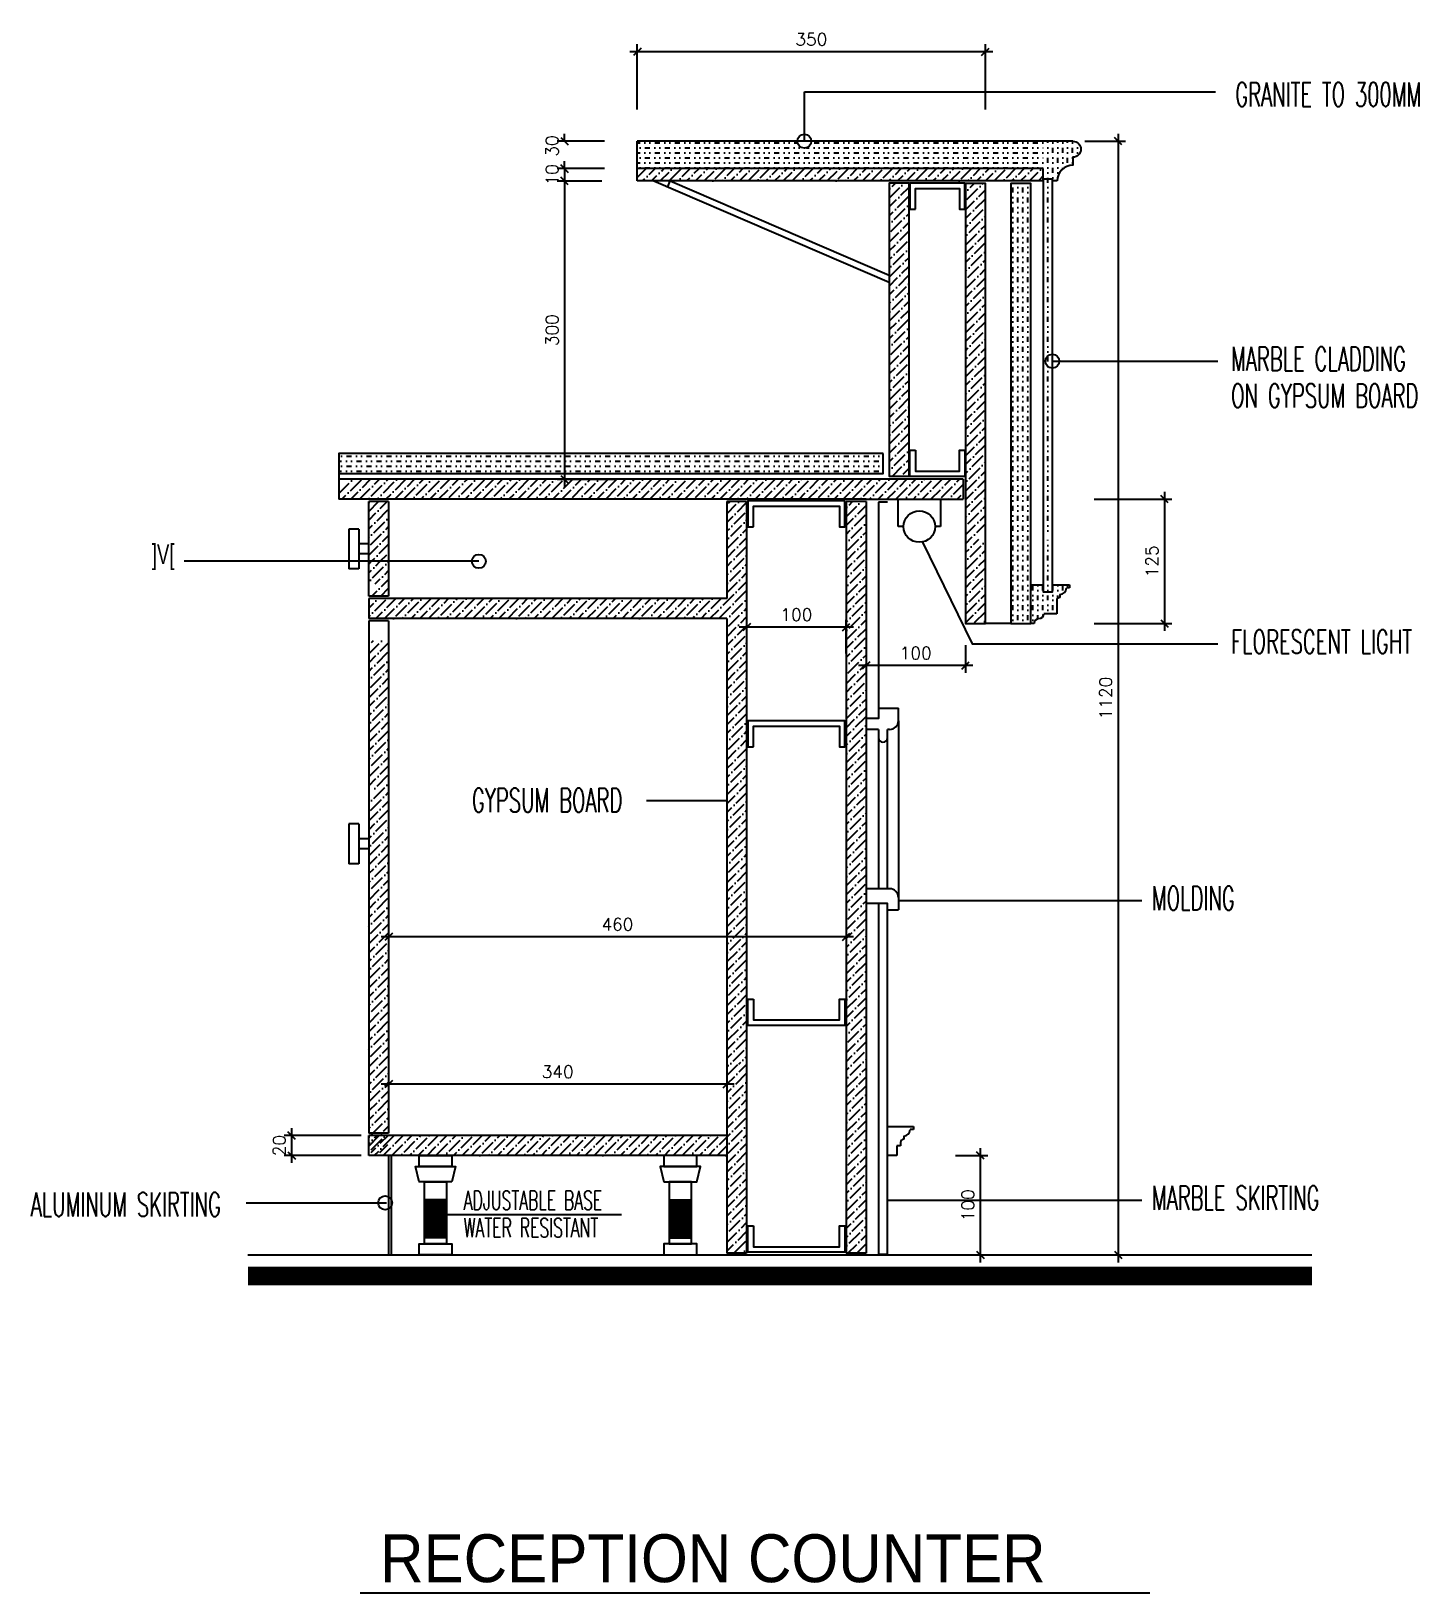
# Model space of a CAD drawing. Extents: x 16745 to 96825, y 100831 to 135285.
# Drawn here: x 85664 to 96825, y 102772 to 115335 of the extents above; entities that cross this region are included whole.
import ezdxf

# ---------------------------------------------------------------- set-up
doc = ezdxf.new("R2010")
doc.units = 0
doc.header["$LTSCALE"] = 1000
doc.header["$MEASUREMENT"] = 0
doc.header["$PDMODE"] = 34
doc.layers.get('0').update_dxf_attribs({"linetype": 'CONTINUOUS'})
doc.layers.get('DEFPOINTS').update_dxf_attribs({"linetype": 'CONTINUOUS'})
for name, color, linetype in [('DIM', 2, 'CONTINUOUS'), ('FIX', 3, 'CONTINUOUS'), ('Hatch', 11, 'CONTINUOUS'), ('LAYER5', 3, 'CONTINUOUS'), ('PLAN', 2, 'CONTINUOUS'), ('TX1', 2, 'CONTINUOUS'), ('TXT', 2, 'CONTINUOUS'), ('TXT1', 2, 'CONTINUOUS'), ('WALL', 2, 'CONTINUOUS')]:
    doc.layers.add(name, color=color, linetype=linetype)
doc.styles.add('ARB1', font='ARB.SHX', dxfattribs={"width": 0.8, "height": 2})
doc.styles.add('ROMANS', font='ROMANS.SHX', dxfattribs={"height": 100})
doc.styles.add('TTXT', font='swisse.ttf', dxfattribs={"width": 0.6})
doc.dimstyles.new('25BIG', dxfattribs={"dimscale": 0, "dimtxt": 100, "dimasz": 60, "dimexe": 60, "dimexo": 60, "dimgap": 50, "dimtad": 1, "dimdec": 0, "dimlfac": 0.125, "dimzin": 0, "dimdsep": 46, "dimtxsty": 'ROMANS', "dimblk1": 'OBLIQUE', "dimblk2": 'OBLIQUE', "dimsah": 1, "dimcen": 50, "dimdle": 60, "dimclrd": 4, "dimclre": 4, "dimclrt": 2, "dimadec": 0, "dimazin": 0, "dimtfac": 200, "dimtdec": 0, "dimtix": 1, "dimtofl": 0, "dimtmove": 0, "dimatfit": 0, "dimldrblk": 'OBLIQUE', "dimfxl": 0, "dimtolj": 1, "dimtzin": 0, "dimarcsym": 0})
pattern_1 = [(45, (-646574.537, 450189.87), (26.5165043, 97.2271824), [125, -25, 0, -25])]
pattern_2 = [(45, (34968.19, -1163.27), (26.516504, 97.227182), [125, -25, 0, -25])]
pattern_3 = [(0, (36760.802, -1163.27), (80, 40), [40, -40, 0, -40, 0, -40])]
pattern_4 = [(45, (36760.8, -1163.27), (26.516504, 97.227182), [125, -25, 0, -25])]

# ---------------------------------------------------------------- blocks, each defined once
blk = doc.blocks.new('_OBLIQUE')
at = {"color": 0, "linetype": 'ByBlock'}
blk.add_line((-0.5, -0.5), (0.5, 0.5), dxfattribs=at)
blk = doc.blocks.new('*D72')
at = {"layer": 'DEFPOINTS', "color": 0}
for p in [(94078, 114450), (93460, 105490), (94407, 105490)]:
    blk.add_point(p, dxfattribs=at)
at = {"layer": 'LAYER5', "color": 4, "lineweight": -2}
for p, q in [((94407, 114510), (94407, 105430)), ((94138, 114450), (94467, 114450)), ((93520, 105490), (94467, 105490))]:
    blk.add_line(p, q, dxfattribs=at)
at = {"layer": 'LAYER5', "color": 4, "lineweight": -2, "xscale": 60, "yscale": 60, "zscale": 60}
for p, rotation in [((94407, 114450), 90), ((94407, 105490), 270)]:
    blk.add_blockref('_OBLIQUE', p, dxfattribs=dict(at, rotation=rotation))
at = {"layer": 'LAYER5', "color": 2, "insert": (94307, 109970), "char_height": 100, "attachment_point": 5, "rotation": 90, "style": 'ROMANS'}
blk.add_mtext('\\A1;1120', dxfattribs=at)
blk = doc.blocks.new('*D67')
at = {"layer": 'DEFPOINTS', "color": 0}
for p in [(91259, 107307), (88539, 107095), (88539, 106864)]:
    blk.add_point(p, dxfattribs=at)
at = {"layer": 'LAYER5', "color": 4, "lineweight": -2}
for p, q in [((91259, 107247), (91259, 106804)), ((88539, 107035), (88539, 106804)), ((91319, 106864), (88479, 106864))]:
    blk.add_line(p, q, dxfattribs=at)
at = {"layer": 'LAYER5', "color": 4, "lineweight": -2, "xscale": 60, "yscale": 60, "zscale": 60, "rotation": 180}
blk.add_blockref('_OBLIQUE', (88539, 106864), dxfattribs=at)
at = {"layer": 'LAYER5', "color": 4, "lineweight": -2, "xscale": 60, "yscale": 60, "zscale": 60}
blk.add_blockref('_OBLIQUE', (91259, 106864), dxfattribs=at)
at = {"layer": 'LAYER5', "color": 2, "insert": (89899, 106964), "char_height": 100, "attachment_point": 5, "style": 'ROMANS'}
blk.add_mtext('\\A1;340', dxfattribs=at)
blk = doc.blocks.new('*D70')
at = {"layer": 'DEFPOINTS', "color": 0}
for p in [(88539, 108468), (92219, 108335), (88539, 108050)]:
    blk.add_point(p, dxfattribs=at)
at = {"layer": 'LAYER5', "color": 4, "lineweight": -2}
for p, q in [((88539, 108408), (88539, 107990)), ((92219, 108275), (92219, 107990)), ((92279, 108050), (88479, 108050))]:
    blk.add_line(p, q, dxfattribs=at)
at = {"layer": 'LAYER5', "color": 4, "lineweight": -2, "xscale": 60, "yscale": 60, "zscale": 60, "rotation": 180}
blk.add_blockref('_OBLIQUE', (88539, 108050), dxfattribs=at)
at = {"layer": 'LAYER5', "color": 4, "lineweight": -2, "xscale": 60, "yscale": 60, "zscale": 60}
blk.add_blockref('_OBLIQUE', (92219, 108050), dxfattribs=at)
at = {"layer": 'LAYER5', "color": 2, "insert": (90379, 108150), "char_height": 100, "attachment_point": 5, "style": 'ROMANS'}
blk.add_mtext('\\A1;460', dxfattribs=at)
blk = doc.blocks.new('*D71')
at = {"layer": 'DEFPOINTS', "color": 0}
for p in [(87759, 106450), (88379, 106450), (88379, 106290)]:
    blk.add_point(p, dxfattribs=at)
at = {"layer": 'LAYER5', "color": 4, "lineweight": -2}
for p, q in [((88319, 106450), (87699, 106450)), ((87759, 106230), (87759, 106510)), ((88319, 106290), (87699, 106290))]:
    blk.add_line(p, q, dxfattribs=at)
at = {"layer": 'LAYER5', "color": 4, "lineweight": -2, "xscale": 60, "yscale": 60, "zscale": 60}
for p, rotation in [((87759, 106450), 90), ((87759, 106290), 270)]:
    blk.add_blockref('_OBLIQUE', p, dxfattribs=dict(at, rotation=rotation))
at = {"layer": 'LAYER5', "color": 2, "insert": (87659, 106370), "char_height": 100, "attachment_point": 5, "rotation": 90, "style": 'ROMANS'}
blk.add_mtext('\\A1;20', dxfattribs=at)
blk = doc.blocks.new('*D73')
at = {"layer": 'DEFPOINTS', "color": 0}
for p in [(93038, 106290), (93038, 105490), (93298, 105490)]:
    blk.add_point(p, dxfattribs=at)
at = {"layer": 'LAYER5', "color": 4, "lineweight": -2}
for p, q in [((93098, 106290), (93358, 106290)), ((93298, 106350), (93298, 105430)), ((93098, 105490), (93358, 105490))]:
    blk.add_line(p, q, dxfattribs=at)
at = {"layer": 'LAYER5', "color": 4, "lineweight": -2, "xscale": 60, "yscale": 60, "zscale": 60}
for p, rotation in [((93298, 106290), 90), ((93298, 105490), 270)]:
    blk.add_blockref('_OBLIQUE', p, dxfattribs=dict(at, rotation=rotation))
at = {"layer": 'LAYER5', "color": 2, "insert": (93198, 105890), "char_height": 100, "attachment_point": 5, "rotation": 90, "style": 'ROMANS'}
blk.add_mtext('\\A1;100', dxfattribs=at)
blk = doc.blocks.new('*D77')
at = {"layer": 'DEFPOINTS', "color": 0}
for p in [(90539, 115170), (90539, 114646), (93339, 114646)]:
    blk.add_point(p, dxfattribs=at)
at = {"layer": 'LAYER5', "color": 4, "lineweight": -2}
for p, q in [((90539, 114706), (90539, 115230)), ((93339, 114706), (93339, 115230)), ((93399, 115170), (90479, 115170))]:
    blk.add_line(p, q, dxfattribs=at)
at = {"layer": 'LAYER5', "color": 4, "lineweight": -2, "xscale": 60, "yscale": 60, "zscale": 60, "rotation": 180}
blk.add_blockref('_OBLIQUE', (90539, 115170), dxfattribs=at)
at = {"layer": 'LAYER5', "color": 4, "lineweight": -2, "xscale": 60, "yscale": 60, "zscale": 60}
blk.add_blockref('_OBLIQUE', (93339, 115170), dxfattribs=at)
at = {"layer": 'LAYER5', "color": 2, "insert": (91939, 115270), "char_height": 100, "attachment_point": 5, "style": 'ROMANS'}
blk.add_mtext('\\A1;350', dxfattribs=at)
blk = doc.blocks.new('*D76')
at = {"layer": 'DEFPOINTS', "color": 0}
for p in [(91419, 110541), (91419, 110268), (92219, 110268)]:
    blk.add_point(p, dxfattribs=at)
at = {"layer": 'LAYER5', "color": 4, "lineweight": -2}
for p, q in [((91419, 110328), (91419, 110601)), ((92219, 110328), (92219, 110601)), ((92279, 110541), (91359, 110541))]:
    blk.add_line(p, q, dxfattribs=at)
at = {"layer": 'LAYER5', "color": 4, "lineweight": -2, "xscale": 60, "yscale": 60, "zscale": 60, "rotation": 180}
blk.add_blockref('_OBLIQUE', (91419, 110541), dxfattribs=at)
at = {"layer": 'LAYER5', "color": 4, "lineweight": -2, "xscale": 60, "yscale": 60, "zscale": 60}
blk.add_blockref('_OBLIQUE', (92219, 110541), dxfattribs=at)
at = {"layer": 'LAYER5', "color": 2, "insert": (91819, 110641), "char_height": 100, "attachment_point": 5, "style": 'ROMANS'}
blk.add_mtext('\\A1;100', dxfattribs=at)
blk = doc.blocks.new('*D68')
at = {"layer": 'DEFPOINTS', "color": 0}
for p in [(90315, 114130), (89954, 111730), (90430, 111730)]:
    blk.add_point(p, dxfattribs=at)
at = {"layer": 'DIM', "color": 4, "lineweight": -2}
for p, q in [((90255, 114130), (89894, 114130)), ((89954, 114190), (89954, 111670)), ((90370, 111730), (89894, 111730))]:
    blk.add_line(p, q, dxfattribs=at)
at = {"layer": 'DIM', "color": 4, "lineweight": -2, "xscale": 60, "yscale": 60, "zscale": 60}
for p, rotation in [((89954, 114130), 90), ((89954, 111730), 270)]:
    blk.add_blockref('_OBLIQUE', p, dxfattribs=dict(at, rotation=rotation))
at = {"layer": 'DIM', "color": 2, "insert": (89854, 112930), "char_height": 100, "attachment_point": 5, "rotation": 90, "style": 'ROMANS'}
blk.add_mtext('\\A1;300', dxfattribs=at)
blk = doc.blocks.new('*D69')
at = {"layer": 'DEFPOINTS', "color": 0}
for p in [(89954, 114450), (90334, 114450), (90334, 114230)]:
    blk.add_point(p, dxfattribs=at)
at = {"layer": 'DIM', "color": 4, "lineweight": -2}
for p, q in [((89954, 114450), (89954, 114510)), ((90274, 114450), (89894, 114450)), ((90274, 114230), (89894, 114230)), ((89954, 114230), (89954, 114170))]:
    blk.add_line(p, q, dxfattribs=at)
at = {"layer": 'DIM', "color": 4, "lineweight": -2, "xscale": 60, "yscale": 60, "zscale": 60}
for p, rotation in [((89954, 114450), 270), ((89954, 114230), 90)]:
    blk.add_blockref('_OBLIQUE', p, dxfattribs=dict(at, rotation=rotation))
at = {"layer": 'DIM', "color": 2, "insert": (89854, 114412), "char_height": 100, "attachment_point": 5, "rotation": 90, "style": 'ROMANS'}
blk.add_mtext('\\A1;30', dxfattribs=at)
blk = doc.blocks.new('*D74')
at = {"layer": 'DEFPOINTS', "color": 0}
for p in [(94154, 111570), (94154, 110570), (94779, 110570)]:
    blk.add_point(p, dxfattribs=at)
at = {"layer": 'LAYER5', "color": 4, "lineweight": -2}
for p, q in [((94214, 111570), (94839, 111570)), ((94779, 111630), (94779, 110510)), ((94214, 110570), (94839, 110570))]:
    blk.add_line(p, q, dxfattribs=at)
at = {"layer": 'LAYER5', "color": 4, "lineweight": -2, "xscale": 60, "yscale": 60, "zscale": 60}
for p, rotation in [((94779, 111570), 90), ((94779, 110570), 270)]:
    blk.add_blockref('_OBLIQUE', p, dxfattribs=dict(at, rotation=rotation))
at = {"layer": 'LAYER5', "color": 2, "insert": (94679, 111070), "char_height": 100, "attachment_point": 5, "rotation": 90, "style": 'ROMANS'}
blk.add_mtext('\\A1;125', dxfattribs=at)
blk = doc.blocks.new('*D75')
at = {"layer": 'DEFPOINTS', "color": 0}
for p in [(92379, 110433), (93179, 110456), (92379, 110232)]:
    blk.add_point(p, dxfattribs=at)
at = {"layer": 'LAYER5', "color": 4, "lineweight": -2}
for p, q in [((92379, 110373), (92379, 110172)), ((93179, 110396), (93179, 110172)), ((93239, 110232), (92319, 110232))]:
    blk.add_line(p, q, dxfattribs=at)
at = {"layer": 'LAYER5', "color": 4, "lineweight": -2, "xscale": 60, "yscale": 60, "zscale": 60, "rotation": 180}
blk.add_blockref('_OBLIQUE', (92379, 110232), dxfattribs=at)
at = {"layer": 'LAYER5', "color": 4, "lineweight": -2, "xscale": 60, "yscale": 60, "zscale": 60}
blk.add_blockref('_OBLIQUE', (93179, 110232), dxfattribs=at)
at = {"layer": 'LAYER5', "color": 2, "insert": (92779, 110332), "char_height": 100, "attachment_point": 5, "style": 'ROMANS'}
blk.add_mtext('\\A1;100', dxfattribs=at)
blk = doc.blocks.new('*D78')
at = {"layer": 'DEFPOINTS', "color": 0, "linetype": 'ByBlock'}
for p in [(90213, 114230), (89954, 114130), (90213, 114130)]:
    blk.add_point(p, dxfattribs=at)
at = {"layer": 'DIM', "color": 4, "linetype": 'ByBlock', "lineweight": -2}
for p, q in [((90153, 114230), (89894, 114230)), ((89954, 114230), (89954, 114290)), ((90153, 114130), (89894, 114130)), ((89954, 114130), (89954, 114070))]:
    blk.add_line(p, q, dxfattribs=at)
at = {"layer": 'DIM', "color": 4, "linetype": 'ByBlock', "lineweight": -2, "xscale": 60, "yscale": 60, "zscale": 60}
for p, rotation in [((89954, 114230), 270), ((89954, 114130), 90)]:
    blk.add_blockref('_OBLIQUE', p, dxfattribs=dict(at, rotation=rotation))
at = {"layer": 'DIM', "color": 2, "linetype": 'ByBlock', "insert": (89854, 114180), "char_height": 100, "attachment_point": 5, "rotation": 90, "style": 'ROMANS'}
blk.add_mtext('\\A1;10', dxfattribs=at)

msp = doc.modelspace()

# ---------------------------------------------------------------- hatches: boundary and pattern name
at = {"layer": 'Hatch', "linetype": 'ByBlock'}
h = msp.add_hatch(dxfattribs=at)
h.set_pattern_fill('MUDST', color=256, scale=160, style=0)
h.set_pattern_definition(pattern_3)
h.paths.add_polyline_path([(93804.4682, 114450.4223), (91938.8098, 114450.4223, -1), (91826.8098, 114450.4223), (90538.8098, 114450.4223), (90538.8098, 114230.4223), (93804.4682, 114230.4223)])
h = msp.add_hatch(dxfattribs=at)
h.set_pattern_fill('MUDST', color=256, scale=160, angle=90, style=0)
h.set_pattern_definition([(90, (36760.802, -1163.27), (-40, 80), [40, -40, 0, -40, 0, -40])])
h.paths.add_polyline_path([(94043.3958, 114450.4223), (93804.4682, 114450.4223), (93804.4682, 114146.1313), (93877.6917, 114146.1313), (93877.6917, 114130.4223), (93916.2691, 114130.4223, -0.4066971778), (94043.3958, 114257.3628), (94043.3958, 114321.7223, 1)])
h.paths.add_polyline_path([(93877.6917, 114146.1313), (93804.4682, 114146.1313), (93804.4682, 114130.4223), (93804.4682, 110824.3899), (93877.6917, 110824.3899), (93877.6917, 111217.3545, -0.3590136529), (93832.3814, 111272.3248, -0.3590136529), (93877.6917, 111327.295)])
h.paths.add_polyline_path([(93912.6516, 110752.4223, -0.4142135624), (93938.6516, 110778.4223), (93938.6516, 110804.4223, 0.4142135624), (93990.6516, 110856.4223), (94016.6516, 110856.4223), (94016.6516, 110882.4223), (93877.6917, 110882.4223), (93877.6917, 110824.3899), (93804.4682, 110824.3899), (93804.4682, 110882.4223), (93704.6516, 110882.4223), (93704.6516, 110570.4223), (93730.6516, 110570.4223, -0.4142135624), (93769.6516, 110609.4223, 0.4142135624), (93808.6516, 110648.4223), (93912.6516, 110648.4223)])
h.paths.add_polyline_path([(93704.6516, 114110.4223), (93544.6516, 114110.4223), (93544.6516, 110570.4223), (93704.6516, 110570.4223)])
at = {"layer": 'Hatch'}
h = msp.add_hatch(dxfattribs=at)
h.set_pattern_fill('ANSI36', color=256, scale=400, style=0)
h.set_pattern_definition(pattern_2)
h.paths.add_polyline_path([(93804.4682, 114230.4223), (90538.8098, 114230.4223), (90538.8098, 114130.4223), (93804.4682, 114130.4223)])
h = msp.add_hatch(dxfattribs=at)
h.set_pattern_fill('ANSI36', color=256, scale=400, style=0)
h.set_pattern_definition(pattern_2)
h.paths.add_polyline_path([(92725.4464, 114112.7347), (92565.4464, 114112.7347), (92565.4464, 111755.3616), (92725.4464, 111755.3616)])
h = msp.add_hatch(dxfattribs=at)
h.set_pattern_fill('ANSI36', color=256, scale=400, style=0)
h.set_pattern_definition(pattern_2)
h.paths.add_polyline_path([(93338.8098, 114110.4223), (93178.8098, 114110.4223), (93178.8098, 110570.4223), (93338.8098, 110570.4223), (93338.8098, 111216.3248, -0.4142135624), (93282.8098, 111272.3248, -0.4142135624), (93338.8098, 111328.3248)])
at = {"layer": 'Hatch', "linetype": 'ByBlock'}
h = msp.add_hatch(dxfattribs=at)
h.set_pattern_fill('MUDST', color=256, scale=160, style=0)
h.set_pattern_definition(pattern_3)
h.paths.add_polyline_path([(92517.513, 111938.0499), (88138.8098, 111938.0499), (88138.8098, 111778.0499), (92517.513, 111778.0499)])
at = {"layer": 'Hatch'}
h = msp.add_hatch(dxfattribs=at)
h.set_pattern_fill('ANSI36', color=256, scale=400, style=0)
h.set_pattern_definition(pattern_2)
h.paths.add_polyline_path([(93160.8893, 111730.4223), (92378.8098, 111730.4223), (88194.8098, 111730.4223, -0.4142135624), (88138.8098, 111674.4223), (88138.8098, 111570.4223), (92378.8098, 111570.4223), (93160.8893, 111570.4223)])
h = msp.add_hatch(dxfattribs=at)
h.set_pattern_fill('ANSI36', color=256, scale=400, style=0)
h.set_pattern_definition(pattern_1)
h.paths.add_polyline_path([(91258.8098, 110610.4223), (91258.8098, 107025.1423), (91418.8098, 107025.1423), (91418.8098, 111550.4223), (91258.8098, 111550.4223), (91258.8098, 110770.4223), (88538.8098, 110770.4223), (88378.8098, 110770.4223), (88378.8098, 110610.4223)])
h = msp.add_hatch(dxfattribs=at)
h.set_pattern_fill('ANSI36', color=256, scale=400, style=0)
h.set_pattern_definition(pattern_1)
h.paths.add_polyline_path([(88378.8098, 111070.4223), (88538.8098, 111070.4223), (88538.8098, 111550.4223), (88378.8098, 111550.4223)])
h = msp.add_hatch(dxfattribs=at)
h.set_pattern_fill('ANSI36', color=256, scale=400, style=0)
h.set_pattern_definition(pattern_4)
h.paths.add_polyline_path([(92378.8098, 111550.4223), (92218.8098, 111550.4223), (92218.8098, 105504.2701), (92378.8098, 105504.2701)])
h = msp.add_hatch(dxfattribs=at)
h.set_pattern_fill('ANSI36', color=256, scale=400, style=0)
h.set_pattern_definition(pattern_1)
h.paths.add_polyline_path([(88538.8098, 111070.4223), (88378.8098, 111070.4223), (88378.8098, 110918.4602, -0.427481809), (88437.3339, 110862.5172, -0.427481809), (88378.8098, 110806.5741), (88378.8098, 110790.4223), (88538.8098, 110790.4223)])
h = msp.add_hatch(dxfattribs=at)
h.set_pattern_fill('ANSI36', color=256, scale=400, style=0)
h.set_pattern_definition([(45, (-646574.537, 450032.97), (26.5165043, 97.2271824), [125, -25, 0, -25])])
h.paths.add_polyline_path([(88538.8098, 110433.5205), (88378.8098, 110433.5205), (88378.8098, 109262.0053, -0.353180712), (88422.9842, 109207.2682, -0.353180712), (88378.8098, 109152.5311), (88378.8098, 106313.5205), (88538.8098, 106313.5205)])
h = msp.add_hatch(dxfattribs=at)
h.set_pattern_fill('ANSI36', color=256, scale=400, style=0)
h.set_pattern_definition(pattern_4)
h.paths.add_polyline_path([(91418.8098, 107023.3166), (91258.8098, 107023.3166), (91258.8098, 105504.2701), (91418.8098, 105504.2701)])
h = msp.add_hatch(dxfattribs=at)
h.set_pattern_fill('ANSI36', color=256, scale=400, style=0)
h.set_pattern_definition(pattern_4)
h.paths.add_polyline_path([(91258.8098, 106450.4223), (88378.8098, 106450.4223), (88378.8098, 106290.4223), (91258.8098, 106290.4223)])

# ---------------------------------------------------------------- linework, layer by layer
at = {"layer": 'FIX'}
for p, q in [((89004.3808, 105932.5719), (88826.9262, 105932.5719)), ((89004.3808, 105918.0265), (88826.9262, 105918.0265)), ((90796.3353, 105932.5719), (90973.7898, 105932.5719)), ((90796.3353, 105918.0265), (90973.7898, 105918.0265)), ((89004.3808, 105903.481), (88826.9262, 105903.481)), ((89004.3808, 105888.9356), (88826.9262, 105888.9356)), ((89004.3808, 105874.3901), (88826.9262, 105874.3901)), ((89004.3808, 105859.8447), (88826.9262, 105859.8447)), ((89004.3808, 105845.2992), (88826.9262, 105845.2992)), ((89004.3808, 105830.7538), (88826.9262, 105830.7538)), ((89004.3808, 105816.2083), (88826.9262, 105816.2083)), ((89004.3808, 105801.6629), (88826.9262, 105801.6629)), ((89004.3808, 105787.1174), (88826.9262, 105787.1174)), ((90796.3353, 105903.481), (90973.7898, 105903.481)), ((90796.3353, 105888.9356), (90973.7898, 105888.9356)), ((90796.3353, 105874.3901), (90973.7898, 105874.3901)), ((90796.3353, 105859.8447), (90973.7898, 105859.8447)), ((90796.3353, 105845.2992), (90973.7898, 105845.2992)), ((90796.3353, 105830.7538), (90973.7898, 105830.7538)), ((90796.3353, 105816.2083), (90973.7898, 105816.2083)), ((90796.3353, 105801.6629), (90973.7898, 105801.6629)), ((90796.3353, 105787.1174), (90973.7898, 105787.1174)), ((89004.3808, 105772.5719), (88826.9262, 105772.5719)), ((89004.3808, 105772.5719), (88826.9262, 105772.5719)), ((89004.3808, 105758.0265), (88826.9262, 105758.0265)), ((89004.3808, 105743.481), (88826.9262, 105743.481)), ((89004.3808, 105728.9356), (88826.9262, 105728.9356)), ((89004.3808, 105714.3901), (88826.9262, 105714.3901)), ((89004.3808, 105699.8447), (88826.9262, 105699.8447)), ((89004.3808, 105685.2992), (88826.9262, 105685.2992)), ((89004.3808, 105670.7538), (88826.9262, 105670.7538)), ((90796.3353, 105772.5719), (90973.7898, 105772.5719)), ((90796.3353, 105772.5719), (90973.7898, 105772.5719)), ((90796.3353, 105758.0265), (90973.7898, 105758.0265)), ((90796.3353, 105743.481), (90973.7898, 105743.481)), ((90796.3353, 105728.9356), (90973.7898, 105728.9356)), ((90796.3353, 105714.3901), (90973.7898, 105714.3901)), ((90796.3353, 105699.8447), (90973.7898, 105699.8447)), ((90796.3353, 105685.2992), (90973.7898, 105685.2992)), ((90796.3353, 105670.7538), (90973.7898, 105670.7538)), ((89004.3808, 105656.2083), (88826.9262, 105656.2083)), ((89004.3808, 105641.6629), (88826.9262, 105641.6629)), ((89004.3808, 105627.1174), (88826.9262, 105627.1174)), ((90796.3353, 105656.2083), (90973.7898, 105656.2083)), ((90796.3353, 105641.6629), (90973.7898, 105641.6629)), ((90796.3353, 105627.1174), (90973.7898, 105627.1174))]:
    msp.add_line(p, q, dxfattribs=at)
for points in [[(89048.0171, 106200.2405), (88783.2898, 106200.2405), (88783.2898, 106290.4223), (89048.0171, 106290.4223)], [(90752.6989, 106200.2405), (91017.4262, 106200.2405), (91017.4262, 106290.4223), (90752.6989, 106290.4223)], [(89048.0171, 106078.0587), (88783.2898, 106078.0587), (88754.1989, 106200.2405), (89077.108, 106200.2405)], [(90752.6989, 106078.0587), (91017.4262, 106078.0587), (91046.5171, 106200.2405), (90723.608, 106200.2405)], [(89004.3808, 105580.6041), (88826.9262, 105580.6041), (88826.9262, 106078.0587), (89004.3808, 106078.0587)], [(90796.3353, 105580.6041), (90973.7898, 105580.6041), (90973.7898, 106078.0587), (90796.3353, 106078.0587)], [(89048.0171, 105490.4223), (88783.2898, 105490.4223), (88783.2898, 105580.6041), (89048.0171, 105580.6041)], [(90752.6989, 105490.4223), (91017.4262, 105490.4223), (91017.4262, 105580.6041), (90752.6989, 105580.6041)]]:
    msp.add_lwpolyline(points, close=True, dxfattribs=at)
at = {"layer": 'Hatch', "linetype": 'ByBlock'}
msp.add_line((90784.0008, 114082.1526), (90804.7731, 114130.4223), dxfattribs=at)
at = {"layer": 'LAYER5'}
for p, q in [((91882.8098, 114847.8347), (95189.3171, 114847.8347)), ((91882.8098, 114450.4223), (91882.8098, 114847.8347)), ((90671.8337, 114130.4223), (92565.4464, 113315.53)), ((90804.7731, 114130.4223), (92565.4464, 113372.7388)), ((93877.6917, 112680.3012), (95209.3859, 112680.3012)), ((92636.6845, 111570.4223), (92979.131, 111570.4223)), ((92636.6845, 111350.0867), (92636.6845, 111570.4223)), ((92979.131, 111570.4223), (92979.131, 111350.0867)), ((88218.8098, 111330.4223), (88218.8098, 111010.4223)), ((88298.8098, 111330.4223), (88218.8098, 111330.4223)), ((88298.8098, 111330.4223), (88298.8098, 111010.4223)), ((92681.3358, 111350.0867), (92636.6845, 111350.0867)), ((92979.131, 111350.0867), (92934.4796, 111350.0867)), ((88378.8098, 111210.4223), (88298.8098, 111210.4223)), ((92833.3357, 111223.5148), (93233.322, 110405.926)), ((89263.7196, 111070.4223), (86894.4761, 111070.4223)), ((88378.8098, 111130.4223), (88298.8098, 111130.4223)), ((88298.8098, 111010.4223), (88218.8098, 111010.4223)), ((93233.3669, 110405.8979), (95209.3859, 110405.8979)), ((92639.2939, 109788.3288), (92639.2939, 108336.7855)), ((90612.1338, 109146.7739), (91258.8098, 109146.7739)), ((88218.8098, 108957.4277), (88218.8098, 108637.4277)), ((88298.8098, 108957.4277), (88218.8098, 108957.4277)), ((88298.8098, 108957.4277), (88298.8098, 108637.4277)), ((88378.8098, 108837.4277), (88298.8098, 108837.4277)), ((88378.8098, 108757.4277), (88298.8098, 108757.4277)), ((88298.8098, 108637.4277), (88218.8098, 108637.4277)), ((92639.1459, 108341.286), (94597.34, 108341.286)), ((92551.8499, 105930.9812), (94597.34, 105930.9812)), ((88522.8098, 105907.1596), (87392.1236, 105907.1596)), ((89004.3808, 105816.2083), (90412.0372, 105816.2083))]:
    msp.add_line(p, q, dxfattribs=at)
for centre, radius in [((91882.8098, 114450.4223), 56), ((93877.6917, 112680.3012), 56), ((92807.9077, 111350.0867), 126.5719), ((89263.7196, 111070.4223), 56), ((88510.9842, 105909.8174), 56)]:
    msp.add_circle(centre, radius, dxfattribs=at)
msp.add_arc((93233.3669, 110405.9479), 0.05, 206.06911529, 270, dxfattribs=at)
at = {"layer": 'PLAN'}
for p, q in [((94043.3958, 114450.4223), (90538.8098, 114450.4223)), ((90538.8098, 114130.4223), (90538.8098, 114450.4223)), ((93804.4682, 114230.4223), (90538.8098, 114230.4223)), ((93804.4682, 114130.4223), (93804.4682, 114230.4223)), ((93804.4682, 114130.4223), (90538.8098, 114130.4223)), ((93916.2691, 114130.4223), (93877.6917, 114130.4223)), ((88138.8098, 111778.0499), (88138.8098, 111730.4223)), ((92378.8098, 111730.4223), (88138.8098, 111730.4223)), ((88138.8098, 111730.4223), (88138.8098, 111570.4223)), ((93160.8893, 111730.4223), (92378.8098, 111730.4223)), ((93160.8893, 111730.4223), (93160.8893, 111570.4223)), ((92378.8098, 111570.4223), (88138.8098, 111570.4223)), ((92378.8098, 111570.4223), (93160.8893, 111570.4223)), ((88378.8098, 110790.4223), (88378.8098, 111550.4223)), ((88538.8098, 111550.4223), (88378.8098, 111550.4223)), ((88538.8098, 111550.4223), (88538.8098, 110790.4223)), ((91418.8098, 111550.4223), (91258.8098, 111550.4223)), ((91258.8098, 111550.4223), (91258.8098, 110770.4223)), ((91418.8098, 111550.4223), (91418.8098, 105504.2701)), ((92218.8098, 111550.4223), (92218.8098, 105504.2701)), ((92378.8098, 111550.4223), (92218.8098, 111550.4223)), ((92378.8098, 111550.4223), (92378.8098, 105504.2701)), ((92551.8499, 111545.6776), (92478.6265, 111545.6776)), ((92478.6265, 111545.6776), (92478.6265, 109804.6684)), ((93704.6516, 110882.4223), (93804.4682, 110882.4223)), ((93877.6917, 110882.4223), (94016.6516, 110882.4223)), ((94016.6516, 110856.4223), (93990.6516, 110856.4223)), ((94016.6516, 110882.4223), (94016.6516, 110856.4223)), ((88538.8098, 110790.4223), (88378.8098, 110790.4223)), ((91258.8098, 110770.4223), (88378.8098, 110770.4223)), ((88378.8098, 110770.4223), (88378.8098, 110610.4223)), ((91258.8098, 110770.4223), (88538.8098, 110770.4223)), ((93912.6516, 110752.4223), (93912.6516, 110648.4223)), ((93938.6516, 110804.4223), (93938.6516, 110778.4223)), ((91258.8098, 110610.4223), (88378.8098, 110610.4223)), ((88378.8098, 110590.4223), (88378.8098, 106470.4223)), ((88538.8098, 110590.4223), (88378.8098, 110590.4223)), ((91258.8098, 110610.4223), (88538.8098, 110610.4223)), ((88538.8098, 110590.4223), (88538.8098, 106470.4223)), ((91258.8098, 110610.4223), (91258.8098, 105504.2701)), ((93544.6516, 110570.4223), (93338.8098, 110570.4223)), ((93730.6516, 110570.4223), (93704.6516, 110570.4223)), ((93912.6516, 110648.4223), (93808.6516, 110648.4223)), ((92478.5765, 109804.6184), (92378.8098, 109804.6184)), ((92478.6265, 109887.7826), (92639.2939, 109887.7826)), ((92639.2939, 109788.3288), (92639.2939, 109887.7826)), ((92478.6265, 109717.955), (92378.8098, 109717.955)), ((92478.6265, 109717.955), (92478.6265, 108435.567)), ((92568.9201, 109717.955), (92551.8499, 109717.955)), ((92551.8499, 108435.567), (92551.8499, 109717.955)), ((92568.7721, 108435.567), (92378.8098, 108435.567)), ((92639.1459, 108365.1932), (92639.1459, 108265.7394)), ((92551.8499, 108265.7394), (92639.1459, 108265.7394)), ((88538.8098, 106470.4223), (88378.8098, 106470.4223)), ((91258.8098, 106450.4223), (88378.8098, 106450.4223)), ((88378.8098, 106290.4223), (88378.8098, 106450.4223)), ((92551.8499, 106524.4223), (92759.8499, 106524.4223)), ((92681.8499, 106446.4223), (92681.8499, 106420.4223)), ((92759.8499, 106498.4223), (92733.8499, 106498.4223)), ((92759.8499, 106524.4223), (92759.8499, 106498.4223)), ((91258.8098, 106290.4223), (88378.8098, 106290.4223)), ((88538.154, 106290.4223), (88538.154, 105490.4223)), ((88558.154, 106290.4223), (88558.154, 105490.4223)), ((92626.449, 106290.4223), (92551.8499, 106290.4223)), ((92655.8499, 106368.4223), (92626.449, 106368.4223)), ((92626.449, 106368.4223), (92626.449, 106290.4223)), ((92655.8499, 106394.4223), (92655.8499, 106368.4223)), ((91418.8098, 105504.2701), (91258.8098, 105504.2701)), ((92378.8098, 105504.2701), (92218.8098, 105504.2701))]:
    msp.add_line(p, q, dxfattribs=at)
msp.add_lwpolyline([(94043.3958, 114450.4223, -1), (94043.3958, 114321.7223), (94043.3958, 114257.3628, 0.4066971778), (93916.2691, 114130.4223)], format="xyb", dxfattribs=at)
for points in [[(92725.4464, 114112.7347), (92565.4464, 114112.7347), (92565.4464, 111755.3616), (92725.4464, 111755.3616)], [(92775.5566, 113902.4938), (92775.5566, 114069.8497), (93130.115, 114069.8497), (93130.115, 113902.4126), (93174.115, 113902.4126), (93174.115, 114113.8497), (92731.5566, 114113.8497), (92731.5566, 113902.4938)], [(93338.8098, 110570.4223), (93338.8098, 114110.4223), (93178.8098, 114110.4223), (93178.8098, 110570.4223)], [(93704.6516, 110570.4223), (93704.6516, 114110.4223), (93544.6516, 114110.4223), (93544.6516, 110570.4223)], [(93877.6917, 114146.1313), (93804.4682, 114146.1313), (93804.4682, 110824.3899), (93877.6917, 110824.3899)], [(92775.5566, 111963.4688), (92775.5566, 111796.1128), (93130.115, 111796.1128), (93130.115, 111963.55), (93174.115, 111963.55), (93174.115, 111752.1128), (92731.5566, 111752.1128), (92731.5566, 111963.4688)], [(92517.513, 111938.0499), (88138.8098, 111938.0499), (88138.8098, 111778.0499), (92517.513, 111778.0499)], [(91473.0573, 111346.7843), (91473.0573, 111514.1402), (92165.133, 111514.1402), (92165.133, 111346.7031), (92209.133, 111346.7031), (92209.133, 111558.1402), (91429.0573, 111558.1402), (91429.0573, 111346.7843)], [(91473.0573, 109576.9605), (91473.0573, 109744.3165), (92165.133, 109744.3165), (92165.133, 109576.8794), (92209.133, 109576.8794), (92209.133, 109788.3165), (91429.0573, 109788.3165), (91429.0573, 109576.9605)], [(91473.0573, 107547.6794), (91473.0573, 107380.3234), (92165.133, 107380.3234), (92165.133, 107547.7605), (92209.133, 107547.7605), (92209.133, 107336.3234), (91429.0573, 107336.3234), (91429.0573, 107547.6794)], [(91473.0573, 105723.4518), (91473.0573, 105556.0958), (92165.133, 105556.0958), (92165.133, 105723.533), (92209.133, 105723.533), (92209.133, 105512.0958), (91429.0573, 105512.0958), (91429.0573, 105723.4518)]]:
    msp.add_lwpolyline(points, close=True, dxfattribs=at)
msp.add_lwpolyline([(92478.6265, 108316.9256), (92478.6265, 105497.0794), (92551.8499, 105497.0794), (92551.8499, 108316.9256), (92378.8098, 108316.9256)], dxfattribs=at)
for centre, radius, start, end in [((93938.6516, 110856.4223), 52, 270, 360), ((93938.6516, 110752.4223), 26, 90, 180), ((93769.6516, 110570.4223), 39, 90, 180), ((93769.6516, 110648.4223), 39, 270, 0), ((92478.5765, 109804.6684), 0.05, 270, 360), ((92568.9201, 109788.3288), 70.3738, 270, 0), ((92515.2759, 109651.9607), 36.3435, 180, 0), ((92568.7721, 108365.1932), 70.3738, 0, 90), ((92681.8499, 106394.4223), 26, 90, 180), ((92681.8499, 106498.4223), 52, 270, 360)]:
    msp.add_arc(centre, radius, start, end, dxfattribs=at)
at = {"layer": 'WALL', "color": 6}
for p, q in [((87406.9616, 105490.4223), (95965.36, 105490.4223)), ((88308.6488, 102771.9692), (94662.8935, 102771.9692))]:
    msp.add_line(p, q, dxfattribs=at)
at = {"layer": 'WALL', "color": 6, "const_width": 150}
msp.add_lwpolyline([(87406.9616, 105319.4207), (95965.36, 105319.4207)], dxfattribs=at)

# ---------------------------------------------------------------- texts
at = {"layer": 'TX1', "style": 'ARB1', "width": 0.7}
msp.add_text(']V[', height=160, dxfattribs=at).set_placement((86633.6024, 111048.1491))
at = {"layer": 'TXT', "color": 2, "style": 'ROMANS', "width": 0.6}
for s, height, p in [('GRANITE TO 300MM', 192, (95348.8535, 114730.9722)), ('MARBLE CLADDING', 192, (95314.8389, 112602.8852)), ('ON GYPSUM BOARD', 192, (95314.8389, 112307.6619)), ('FLORESCENT LIGHT', 192, (95314.8389, 110328.4819)), ('GYPSUM BOARD', 192, (89208.6571, 109052.5178)), ('MOLDING', 192, (94678.2361, 108263.87)), ('MARBLE SKIRTING', 192, (94678.2361, 105853.5652)), ('ALUMINUM SKIRTING', 192, (85659.0695, 105799.644)), ('ADJUSTABLE BASE', 153.6, (89143.3986, 105852.3978)), ('WATER RESISTANT', 153.6, (89143.3986, 105632.007))]:
    msp.add_text(s, height=height, dxfattribs=at).set_placement(p)
at = {"layer": 'TXT1', "color": 6, "style": 'TTXT', "width": 0.9}
msp.add_text('RECEPTION COUNTER', height=385.13475, dxfattribs=at).set_placement((88470.1637, 102857.2012))

# ---------------------------------------------------------------- dimensions: what is measured, and where the dimension line sits
at = {"layer": 'DIM'}
dim = msp.add_linear_dim(base=(89953.8015, 114450.4223), p1=(90333.6145, 114230.4223), p2=(90333.6145, 114450.4223), angle=90, text='30', dimstyle='25BIG', override={"dimscale": 1}, dxfattribs=at)
dim.commit()
dim.dimension.update_dxf_attribs({"geometry": '*D69', "text_midpoint": (89953.8015, 114411.5585), "dimtype": 160})
at = {"layer": 'DIM', "linetype": 'ByBlock'}
dim = msp.add_linear_dim(base=(89953.8596, 114130.4223), p1=(90213.2951, 114230.4223), p2=(90213.2951, 114130.4223), angle=90, text='10', dimstyle='25BIG', override={"dimscale": 1}, dxfattribs=at)
dim.commit()
dim.dimension.update_dxf_attribs({"geometry": '*D78', "text_midpoint": (89853.8596, 114180.4223)})
at = {"layer": 'DIM'}
dim = msp.add_linear_dim(base=(89953.8536, 111730.4223), p1=(90315.06, 114130.4223), p2=(90429.5169, 111730.4223), angle=90, dimstyle='25BIG', override={"dimscale": 1}, dxfattribs=at)
dim.commit()
dim.dimension.update_dxf_attribs({"geometry": '*D68', "text_midpoint": (89853.8536, 112930.4223)})
at = {"layer": 'LAYER5'}
for base, p1, p2, picture, middle in [((90538.8098, 115169.6513), (93338.8098, 114645.9953), (90538.8098, 114645.9953), '*D77', (91938.8098, 115269.6513)), ((91418.8098, 110541.3549), (92218.8098, 110267.5447), (91418.8098, 110267.5447), '*D76', (91818.8098, 110641.3549)), ((92378.8098, 110231.7769), (93178.8098, 110456.117), (92378.8098, 110432.745), '*D75', (92778.8098, 110331.7769)), ((88538.8098, 108050.4223), (92218.8098, 108335.4115), (88538.8098, 108468.2405), '*D70', (90378.8098, 108150.4223)), ((88538.8098, 106863.6581), (91258.8098, 107306.977), (88538.8098, 107095.4685), '*D67', (89898.8098, 106963.6581))]:
    dim = msp.add_linear_dim(base=base, p1=p1, p2=p2, dimstyle='25BIG', override={"dimscale": 1}, dxfattribs=at)
    dim.commit()
    dim.dimension.update_dxf_attribs({"geometry": picture, "text_midpoint": middle})
for base, p1, p2, picture, middle in [((94407.0518, 105490.4223), (94078.4278, 114450.4223), (93459.5896, 105490.4223), '*D72', (94307.0518, 109970.4223)), ((94779.2771, 110570.4223), (94153.5523, 111570.4223), (94153.5523, 110570.4223), '*D74', (94679.2771, 111070.4223)), ((93298.0309, 105490.4223), (93038.402, 106290.4223), (93038.402, 105490.4223), '*D73', (93198.0309, 105890.4223))]:
    dim = msp.add_linear_dim(base=base, p1=p1, p2=p2, angle=90, dimstyle='25BIG', override={"dimscale": 1}, dxfattribs=at)
    dim.commit()
    dim.dimension.update_dxf_attribs({"geometry": picture, "text_midpoint": middle})
dim = msp.add_linear_dim(base=(87758.5825, 106450.4223), p1=(88378.8098, 106290.4223), p2=(88378.8098, 106450.4223), angle=90, dimstyle='25BIG', override={"dimscale": 1}, dxfattribs=at)
dim.commit()
dim.dimension.update_dxf_attribs({"geometry": '*D71', "text_midpoint": (87758.5825, 106370.4223), "dimtype": 160})

doc.saveas('drawing.dxf')
